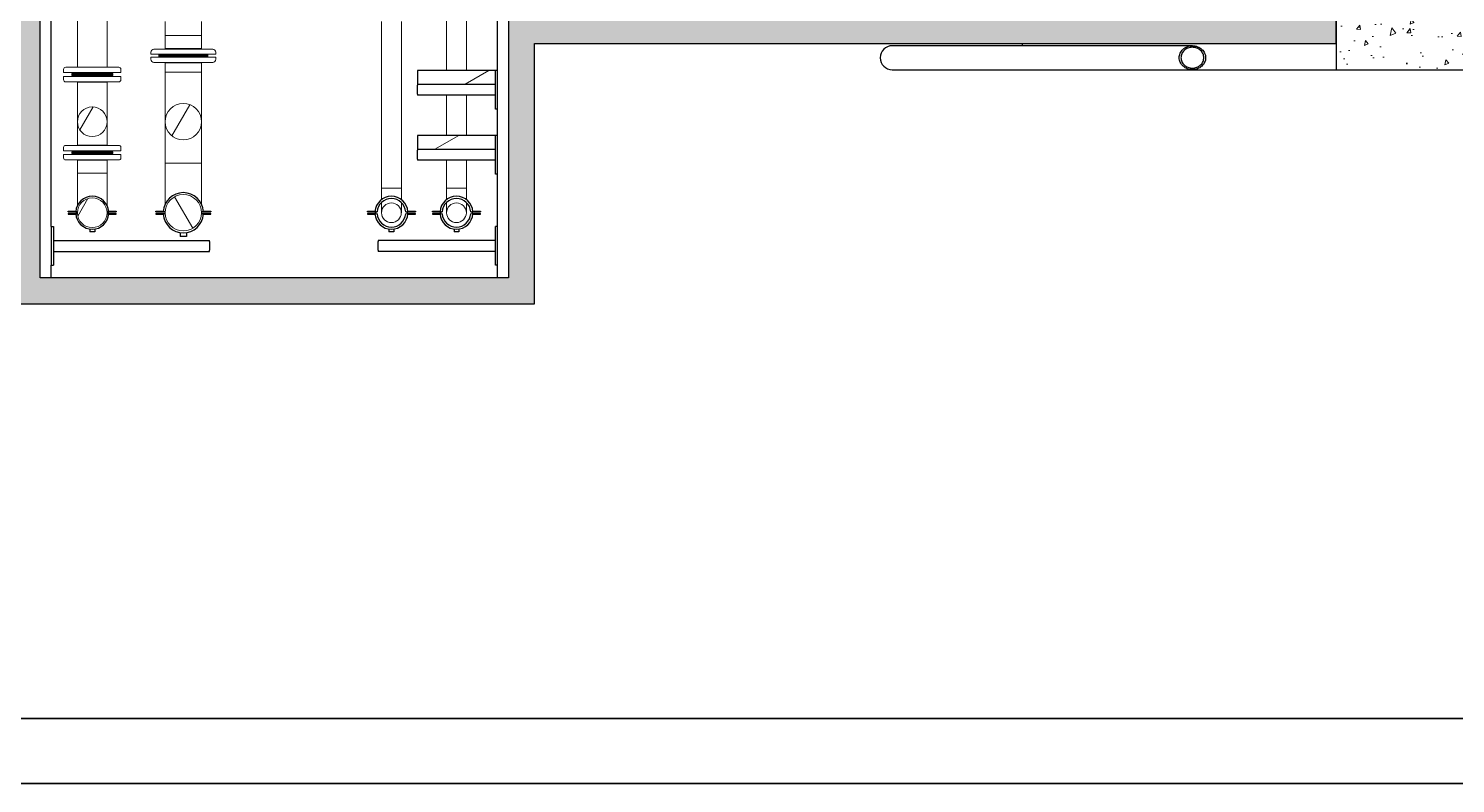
# Model space of a CAD drawing. Header units: millimetres. Extents: x 0 to 157650, y 0 to 89100.
# Drawn here: x 109895 to 126350, y 0 to 8704 of the extents above; entities that cross this region are included whole.
import ezdxf

# ---------------------------------------------------------------- set-up
doc = ezdxf.new("R2010")
doc.units = ezdxf.units.MM
doc.header["$LTSCALE"] = 150
doc.layers.get('0').update_dxf_attribs({"lineweight": 18})
for name, color, linetype, lineweight in [('Border', 7, 'Continuous', 35), ('Hatch', 7, 'Continuous', 18), ('Visible', 7, 'Continuous', 25)]:
    doc.layers.add(name, color=color, linetype=linetype, lineweight=lineweight)
doc.layers.add('P_Biomass (BM)', color=150, linetype='Continuous', lineweight=18, true_color=0x007fff)
doc.layers.add('P_Hot Water (HW)', color=1, linetype='Continuous', lineweight=18, true_color=0xff0000)
pattern_1 = [(60, (0, 0), (-412.4445, 238.1252), [])]
pattern_2 = [(30, (0, 0), (-238.1252, 412.4445), [])]

# ---------------------------------------------------------------- blocks, each defined once
blk = doc.blocks.new('Borders Bigadan Border')
at = {"layer": 'Border'}
for p, q in [((20, 5), (1046, 5)), ((1051, 0), (0, 0))]:
    blk.add_line(p, q, dxfattribs=at)

msp = doc.modelspace()

# ---------------------------------------------------------------- hatches: boundary and pattern name
at = {"layer": 'Hatch'}
h = msp.add_hatch(dxfattribs=at)
h.set_pattern_fill('AR-CONC', color=256, scale=80.749152, angle=45, style=0)
h.set_pattern_definition([(95, (0, 0), (445.3736, 373.7128), [60.562, -666.1805]), (40, (0, 0), (-508.7133, 350.264), [48.4495, -532.9444]), (145.45144, (37.1, 31.14), (-63.3398, 723.977), [51.4697, -566.1663]), (91.1842, (-114.2, 114.2), (703.885, 514.8677), [90.843, -999.271]), (141.6356, (-55.5, 157.1), (-22.529, 1089.881), [77.2045, -849.25]), (36.1842, (-114.2, 114.2), (-22.529, 1089.881), [72.674, -799.4166]), (66, (-28.55, 142.75), (570.712, 110.9352), [60.562, -666.1805]), (11, (-28.55, 142.75), (-275.1193, 552.977), [48.4495, -532.9444]), (116.45144, (19, 152), (295.5927, 663.9122), [51.4697, -566.1663]), (82.5, (0, 0), (-183.13357, 197.0197), [0, -526.4845, 0, -541.0193, 0, -534.9631]), (52.5, (0, 0), (-74.9941, 375.41044), [0, -308.4618, 0, -514.3721, 0, -203.8916]), (12.5, (-127.33, -127.33), (317.68184, 291.92495), [0, -201.8729, 0, -629.8434, 0, -835.7537]), (2.5, (-184.43, -184.43), (275.831, 390.1474), [0, -262.4347, 0, -418.2806, 0, -593.5063])])
h.paths.add_polyline_path([(115730, 9130), (115730, 9280), (115430, 9280), (115430, 5830), (110030, 5830), (110030, 9280), (109730, 9280), (109730, 9130), (100488, 9130), (100488, 8830), (100488, 8530), (109730, 8530), (109730, 5530), (115730, 5530), (115730, 8530), (124973, 8530), (124973, 8830), (124973, 9130)])
h = msp.add_hatch(dxfattribs=at)
h.set_pattern_fill('AR-CONC', color=256, scale=80.749152, angle=30, style=0)
h.set_pattern_definition([(80.00002, (0, 0), (526.9217, 245.7079), [60.5619, -666.1805]), (25, (0, 0), (-400.7245, 469.9937), [48.4495, -532.9444]), (130.45147, (43.9, 20.5), (126.1972, 715.7016), [51.4697, -566.1663]), (76.1842, (-80.75, 139.86), (813.158, 315.1455), [90.843, -999.271]), (126.63566, (-13, 166.1), (260.32, 1058.575), [77.2045, -849.25]), (21.1842, (-80.75, 139.9), (260.32, 1058.575), [72.674, -799.4166]), (51.00002, (9.37, 145.27), (579.9777, -40.5558), [60.5619, -666.1805]), (356, (9.37, 145.3), (-122.624, 605.3408), [48.4495, -532.9444]), (101.45147, (57.7, 141.9), (457.3536, 564.785), [51.4697, -566.1663]), (67.50002, (0, 0), (-125.9011, 237.70483), [0, -526.4845, 0, -541.0193, 0, -534.9631]), (37.50002, (0, 0), (24.7245, 382.02855), [0, -308.4618, 0, -514.3721, 0, -203.8916]), (357.50002, (-155.95, -90.04), (382.41275, 199.7559), [0, -201.8729, 0, -629.8434, 0, -835.7537]), (347.50002, (-225.88, -130.4), (367.4098, 305.4633), [0, -262.4347, 0, -418.2806, 0, -593.5063])])
h.paths.add_polyline_path([(128777, 8830), (128777, 8230), (124973, 8230), (124973, 8530), (124973, 8830)])
h = msp.add_hatch(dxfattribs=at)
h.set_pattern_fill('AR-CONC', color=256, scale=80.749152, angle=120.0002, style=0)
h.set_pattern_definition([(170.00018, (0, 0), (-245.7093, 526.921), [60.562, -666.1805]), (115.0002, (0, 0), (-469.9926, -400.7258), [48.4495, -532.9444]), (220.4516, (-20.5, 43.9), (-715.702, 126.1953), [51.4697, -566.1663]), (166.1844, (-139.86, -80.75), (-315.1477, 813.1573), [90.843, -999.271]), (216.6358, (-166.1, -13), (-1058.5757, 260.317), [77.2045, -849.25]), (111.1843, (-139.9, -80.75), (-1058.576, 260.317), [72.674, -799.4166]), (141.00018, (-145.27, 9.37), (40.5542, 579.9778), [60.562, -666.1805]), (86.0002, (-145.3, 9.37), (-605.3405, -122.6257), [48.4495, -532.9444]), (191.4516, (-141.9, 57.7), (-564.7863, 457.352), [51.4697, -566.1663]), (157.50018, (0, 0), (-237.7045, -125.90172), [0, -526.4845, 0, -541.0193, 0, -534.9631]), (127.50018, (0, 0), (-382.0286, 24.72345), [0, -308.4618, 0, -514.3721, 0, -203.8916]), (87.50018, (90.04, -155.95), (-199.7569, 382.4122), [0, -201.8729, 0, -629.8434, 0, -835.7537]), (77.50018, (130.4, -225.88), (-305.4643, 367.409), [0, -262.4347, 0, -418.2806, 0, -593.5063])])
edge = h.paths.add_edge_path()
edge.add_spline(control_points=[(123165, 8368), (123165, 8360), (123166, 8350), (123170, 8332), (123173, 8324), (123180, 8308), (123185, 8299), (123196, 8284), (123203, 8276), (123216, 8264), (123224, 8258), (123241, 8248), (123250, 8244), (123267, 8237), (123277, 8235), (123297, 8231), (123307, 8230), (123326, 8230), (123336, 8231), (123357, 8235), (123367, 8237), (123384, 8244), (123393, 8248), (123409, 8258), (123417, 8264), (123431, 8276), (123437, 8284), (123449, 8299), (123454, 8308), (123461, 8324), (123464, 8332), (123468, 8350), (123468, 8360), (123468, 8376), (123468, 8385), (123464, 8403), (123461, 8411), (123454, 8427), (123450, 8435), (123439, 8451), (123432, 8458), (123419, 8470), (123411, 8476), (123394, 8487), (123385, 8491), (123368, 8498), (123358, 8501), (123337, 8505), (123326, 8506), (123307, 8506), (123296, 8505), (123276, 8501), (123266, 8498), (123248, 8491), (123239, 8487), (123222, 8476), (123214, 8470), (123201, 8458), (123195, 8451), (123184, 8435), (123179, 8427), (123172, 8411), (123170, 8403), (123166, 8385), (123165, 8376), (123165, 8368)], knot_values=[0, 0, 0, 0, 0.846029, 0.846029, 1.692059, 1.692059, 2.581925, 2.581925, 3.471791, 3.471791, 4.371097, 4.371097, 5.270403, 5.270403, 6.212268, 6.212268, 7.154132, 7.154132, 8.096151, 8.096151, 9.038171, 9.038171, 9.9381, 9.9381, 10.838028, 10.838028, 11.728486, 11.728486, 12.618944, 12.618944, 13.464848, 13.464848, 14.310751, 14.310751, 15.136471, 15.136471, 15.962192, 15.962192, 16.829771, 16.829771, 17.697351, 17.697351, 18.61742, 18.61742, 19.53749, 19.53749, 20.502379, 20.502379, 21.467269, 21.467269, 22.431808, 22.431808, 23.396348, 23.396348, 24.315626, 24.315626, 25.234904, 25.234904, 26.102102, 26.102102, 26.969299, 26.969299, 27.7953, 27.7953, 28.621301, 28.621301, 28.621301, 28.621301], degree=3, periodic=0)
edge = h.paths.add_edge_path(flags=0)
edge.add_spline(control_points=[(123185, 8368), (123185, 8375), (123186, 8383), (123189, 8398), (123191, 8406), (123197, 8419), (123201, 8427), (123211, 8440), (123216, 8446), (123228, 8457), (123234, 8462), (123249, 8471), (123257, 8475), (123272, 8481), (123281, 8484), (123299, 8487), (123308, 8488), (123325, 8488), (123334, 8487), (123352, 8484), (123361, 8481), (123376, 8475), (123384, 8471), (123399, 8462), (123406, 8457), (123417, 8446), (123423, 8440), (123432, 8427), (123436, 8419), (123442, 8406), (123445, 8398), (123448, 8383), (123449, 8375), (123449, 8361), (123448, 8353), (123445, 8338), (123442, 8330), (123436, 8317), (123432, 8310), (123423, 8296), (123417, 8290), (123406, 8279), (123399, 8274), (123384, 8265), (123376, 8261), (123361, 8255), (123352, 8252), (123334, 8249), (123325, 8248), (123308, 8248), (123299, 8249), (123281, 8252), (123272, 8255), (123257, 8261), (123249, 8265), (123234, 8274), (123228, 8279), (123216, 8290), (123211, 8296), (123201, 8310), (123197, 8317), (123191, 8330), (123189, 8338), (123186, 8353), (123185, 8361), (123185, 8368)], knot_values=[0, 0, 0, 0, 0.718246, 0.718246, 1.436492, 1.436492, 2.190598, 2.190598, 2.944704, 2.944704, 3.744121, 3.744121, 4.543538, 4.543538, 5.382288, 5.382288, 6.221038, 6.221038, 7.060052, 7.060052, 7.899066, 7.899066, 8.699082, 8.699082, 9.499097, 9.499097, 10.253492, 10.253492, 11.007887, 11.007887, 11.725921, 11.725921, 12.443955, 12.443955, 13.161988, 13.161988, 13.880022, 13.880022, 14.634417, 14.634417, 15.388812, 15.388812, 16.188827, 16.188827, 16.988843, 16.988843, 17.827857, 17.827857, 18.666871, 18.666871, 19.505621, 19.505621, 20.344371, 20.344371, 21.143788, 21.143788, 21.943205, 21.943205, 22.697311, 22.697311, 23.451417, 23.451417, 24.169663, 24.169663, 24.887909, 24.887909, 24.887909, 24.887909], degree=3, periodic=0)
h = msp.add_hatch(dxfattribs=at)
h.set_pattern_fill('ANSI31', color=256, scale=3810, angle=-15, style=0)
h.set_pattern_definition(pattern_2)
h.paths.add_polyline_path([(115279, 8221), (114379, 8221), (114379, 8062), (115279, 8062)])
h = msp.add_hatch(dxfattribs=at)
h.set_pattern_fill('ANSI31', color=256, scale=3810, angle=15, style=0)
h.set_pattern_definition(pattern_1)
edge = h.paths.add_edge_path()
edge.add_ellipse((110630, 7630), major_axis=(0, 171), ratio=1, start_angle=0, end_angle=360)
h = msp.add_hatch(dxfattribs=at)
h.set_pattern_fill('ANSI31', color=256, scale=3810, angle=15, style=0)
h.set_pattern_definition(pattern_1)
edge = h.paths.add_edge_path()
edge.add_ellipse((111680, 7630), major_axis=(0, 210), ratio=1, start_angle=0, end_angle=360)
h = msp.add_hatch(dxfattribs=at)
h.set_pattern_fill('ANSI31', color=256, scale=3810, angle=-15, style=0)
h.set_pattern_definition(pattern_2)
h.paths.add_polyline_path([(114379, 7312), (115279, 7312), (115279, 7471), (114379, 7471)])
h = msp.add_hatch(dxfattribs=at)
h.set_pattern_fill('ANSI31', color=256, scale=3810, angle=15, style=0)
h.set_pattern_definition(pattern_1)
edge = h.paths.add_edge_path()
edge.add_ellipse((110630, 6580), major_axis=(0, 171), ratio=1, start_angle=0, end_angle=360)
h = msp.add_hatch(dxfattribs=at)
h.set_pattern_fill('ANSI31', color=256, scale=3810, angle=75.0002, style=0)
h.set_pattern_definition([(120.00018, (0, 0), (-412.4439, -238.1263), [])])
edge = h.paths.add_edge_path()
edge.add_ellipse((111680, 6580), major_axis=(0, 210), ratio=1, start_angle=0, end_angle=360)
h = msp.add_hatch(dxfattribs=at)
h.set_pattern_fill('ANSI31', color=256, scale=3810, style=0)
h.set_pattern_definition([(45, (0, 0), (-336.7596, 336.7596), [])])
edge = h.paths.add_edge_path()
edge.add_ellipse((114080, 6580), major_axis=(0, 114), ratio=1, start_angle=0, end_angle=360)
h = msp.add_hatch(dxfattribs=at)
h.set_pattern_fill('ANSI31', color=256, scale=3810, angle=90.0002, style=0)
h.set_pattern_definition([(135.0002, (0, 0), (-336.7584, -336.7608), [])])
edge = h.paths.add_edge_path()
edge.add_ellipse((114830, 6580), major_axis=(0, 114), ratio=1, start_angle=0, end_angle=360)

# ---------------------------------------------------------------- linework, layer by layer
at = {"layer": 'P_Biomass (BM)'}
for p, q in [((110459, 8257), (110459, 18424)), ((110802, 8257), (110802, 18424)), ((111471, 8785), (111471, 8623)), ((111890, 8785), (111890, 8623)), ((111471, 8623), (111890, 8623)), ((111471, 8473), (111471, 8623)), ((111890, 8623), (111471, 8623)), ((111890, 8473), (111890, 8623)), ((111305, 8407), (111305, 8431)), ((112055, 8407), (111305, 8407)), ((111363, 8467), (111341, 8467)), ((111363, 8467), (111372, 8467)), ((111541, 8467), (111372, 8467)), ((111398, 8401), (111962, 8401)), ((111398, 8401), (111398, 8392)), ((111890, 8473), (111471, 8473)), ((111471, 8467), (111471, 8473)), ((111890, 8473), (111471, 8473)), ((111541, 8467), (111561, 8467)), ((111800, 8467), (111561, 8467)), ((111800, 8467), (111820, 8467)), ((111989, 8467), (111820, 8467)), ((111890, 8467), (111890, 8473)), ((111962, 8401), (111962, 8392)), ((111989, 8467), (111998, 8467)), ((112019, 8467), (111998, 8467)), ((112055, 8407), (112055, 8431)), ((110300, 8196), (110300, 8233)), ((110936, 8257), (110324, 8257)), ((110802, 8260), (110459, 8260)), ((110459, 8257), (110459, 8260)), ((110802, 8257), (110802, 8260)), ((110960, 8196), (110960, 8233)), ((111305, 8374), (112055, 8374)), ((111305, 8374), (111305, 8350)), ((111341, 8314), (111363, 8314)), ((111372, 8314), (111363, 8314)), ((111372, 8314), (111541, 8314)), ((111398, 8392), (111962, 8392)), ((111962, 8389), (111398, 8389)), ((111398, 8380), (111398, 8389)), ((111962, 8380), (111398, 8380)), ((111471, 8314), (111471, 8308)), ((111471, 8308), (111890, 8308)), ((111471, 8308), (111890, 8308)), ((111471, 8202), (111471, 8308)), ((111561, 8314), (111541, 8314)), ((111561, 8314), (111800, 8314)), ((111820, 8314), (111800, 8314)), ((111820, 8314), (111989, 8314)), ((111890, 8314), (111890, 8308)), ((111890, 8202), (111890, 8308)), ((111962, 8380), (111962, 8389)), ((111998, 8314), (111989, 8314)), ((111998, 8314), (112019, 8314)), ((112055, 8374), (112055, 8350)), ((110960, 8196), (110300, 8196)), ((110300, 8151), (110960, 8151)), ((110300, 8151), (110300, 8113)), ((110324, 8089), (110936, 8089)), ((110867, 8184), (110393, 8184)), ((110393, 8173), (110393, 8184)), ((110393, 8173), (110867, 8173)), ((110393, 8173), (110393, 8163)), ((110867, 8173), (110393, 8173)), ((110393, 8163), (110867, 8163)), ((110459, 8089), (110459, 8086)), ((110459, 8086), (110459, 8089)), ((110459, 8086), (110630, 8086)), ((110459, 8086), (110459, 7630)), ((110459, 7357), (110459, 8086)), ((110630, 8086), (110459, 8086)), ((110802, 8086), (110630, 8086)), ((110802, 8089), (110802, 8086)), ((110802, 8086), (110802, 8089)), ((110802, 7630), (110802, 8086)), ((110867, 8173), (110867, 8184)), ((110867, 8173), (110867, 8163)), ((110960, 8151), (110960, 8113)), ((111890, 8202), (111471, 8202)), ((111890, 8202), (111471, 8202)), ((111471, 8202), (111471, 7630)), ((111890, 7630), (111890, 8202)), ((110802, 7357), (110802, 7630)), ((111471, 7152), (111471, 7630)), ((111890, 7152), (111890, 7630)), ((110300, 7296), (110300, 7333)), ((110960, 7296), (110300, 7296)), ((110300, 7251), (110960, 7251)), ((110300, 7251), (110300, 7213)), ((110936, 7357), (110324, 7357)), ((110867, 7284), (110393, 7284)), ((110393, 7273), (110393, 7284)), ((110393, 7273), (110867, 7273)), ((110393, 7273), (110393, 7263)), ((110867, 7273), (110393, 7273)), ((110393, 7263), (110867, 7263)), ((110802, 7360), (110459, 7360)), ((110459, 7357), (110459, 7360)), ((110802, 7357), (110802, 7360)), ((110867, 7273), (110867, 7284)), ((110867, 7273), (110867, 7263)), ((110960, 7296), (110960, 7333)), ((110960, 7251), (110960, 7213)), ((110324, 7189), (110936, 7189)), ((110459, 7189), (110459, 7186)), ((110459, 7036), (110459, 7189)), ((110459, 7186), (110802, 7186)), ((110802, 7189), (110802, 7186)), ((110802, 7036), (110802, 7189)), ((111890, 7152), (111471, 7152)), ((111890, 7152), (111471, 7152)), ((111471, 7152), (111471, 6681)), ((111890, 6681), (111890, 7152)), ((110802, 7036), (110459, 7036)), ((110459, 7036), (110459, 6663)), ((110802, 7036), (110459, 7036)), ((110802, 6663), (110802, 7036)), ((110459, 6591), (110459, 6580)), ((110802, 6580), (110802, 6591)), ((111471, 6592), (111471, 6580)), ((111890, 6580), (111890, 6592))]:
    msp.add_line(p, q, dxfattribs=at)
for centre, radius in [((110630, 7630), 171), ((111680, 7630), 210), ((110630, 6580), 171), ((111680, 6580), 210)]:
    msp.add_circle(centre, radius, dxfattribs=at)
for centre, radius, start, end in [((111341, 8431), 36, 90, 180), ((111443, 8422), 33, 207.0357, 219.5212), ((111917, 8422), 33, 320.4788, 332.9643), ((112019, 8431), 36, 0, 90), ((110324, 8233), 24, 90, 180), ((110936, 8233), 24, 0, 90), ((111341, 8350), 36, 180, 270), ((111443, 8359), 33, 140.4788, 152.9643), ((111443, 8422), 33, 245.38, 252.6586), ((111443, 8359), 33, 107.3414, 114.62), ((111917, 8422), 33, 287.3414, 294.62), ((111917, 8359), 33, 65.38, 72.6586), ((111917, 8359), 33, 27.0357, 39.5212), ((112019, 8350), 36, 270, 0), ((110324, 8113), 24, 180, 270), ((110428, 8205), 21, 205.3769, 270), ((110428, 8142), 21, 90, 154.6231), ((110833, 8205), 21, 270, 334.6231), ((110833, 8142), 21, 25.3769, 90), ((110936, 8113), 24, 270, 0), ((110630, 7630), 171, 270, 90), ((110324, 7333), 24, 90, 180), ((110428, 7305), 21, 205.3769, 270), ((110428, 7242), 21, 90, 154.6231), ((110833, 7305), 21, 270, 334.6231), ((110833, 7242), 21, 25.3769, 90), ((110936, 7333), 24, 0, 90), ((110324, 7213), 24, 180, 270), ((110936, 7213), 24, 270, 0)]:
    msp.add_arc(centre, radius, start, end, dxfattribs=at)
for points, knots in [([(111372, 8467), (111371, 8467), (111370, 8467), (111367, 8467), (111365, 8467), (111363, 8467), (111363, 8467), (111363, 8467)], [-3.6196991, -3.6196991, -3.6196991, -3.6196991, -3.4825914, -3.4825914, -3.0417403, -3.0417403, -2.6426685, -2.6426685, -2.6426685, -2.6426685]), ([(111561, 8467), (111561, 8467), (111561, 8467), (111558, 8467), (111555, 8467), (111549, 8467), (111547, 8467), (111543, 8467), (111542, 8467), (111541, 8467)], [-2.3553852, -2.3553852, -2.3553852, -2.3553852, -2.3488819, -2.3488819, -2.0438878, -2.0438878, -1.7543331, -1.7543331, -1.56067, -1.56067, -1.56067, -1.56067]), ([(111820, 8467), (111820, 8467), (111820, 8467), (111818, 8467), (111816, 8467), (111811, 8467), (111808, 8467), (111804, 8467), (111802, 8467), (111800, 8467)], [-2.3553859, -2.3553859, -2.3553859, -2.3553859, -2.3490312, -2.3490312, -2.0439715, -2.0439715, -1.7543596, -1.7543596, -1.56067, -1.56067, -1.56067, -1.56067]), ([(111998, 8467), (111998, 8467), (111998, 8467), (111998, 8467), (111997, 8467), (111996, 8467), (111994, 8467), (111992, 8467), (111991, 8467), (111989, 8467)], [-2.3553852, -2.3553852, -2.3553852, -2.3553852, -2.3488819, -2.3488819, -2.0438878, -2.0438878, -1.7543331, -1.7543331, -1.56067, -1.56067, -1.56067, -1.56067]), ([(111363, 8314), (111363, 8314), (111363, 8314), (111363, 8314), (111363, 8314), (111365, 8314), (111366, 8314), (111369, 8314), (111370, 8314), (111372, 8314)], [-2.3553852, -2.3553852, -2.3553852, -2.3553852, -2.3488819, -2.3488819, -2.0438878, -2.0438878, -1.7543331, -1.7543331, -1.56067, -1.56067, -1.56067, -1.56067]), ([(111541, 8314), (111541, 8314), (111542, 8314), (111545, 8314), (111548, 8314), (111555, 8314), (111558, 8314), (111561, 8314)], [-3.6196991, -3.6196991, -3.6196991, -3.6196991, -3.4825914, -3.4825914, -3.0417403, -3.0417403, -2.6426685, -2.6426685, -2.6426685, -2.6426685]), ([(111800, 8314), (111800, 8314), (111800, 8314), (111803, 8314), (111806, 8314), (111811, 8314), (111814, 8314), (111818, 8314), (111819, 8314), (111820, 8314)], [-2.3553852, -2.3553852, -2.3553852, -2.3553852, -2.3488819, -2.3488819, -2.0438878, -2.0438878, -1.7543331, -1.7543331, -1.56067, -1.56067, -1.56067, -1.56067]), ([(111989, 8314), (111989, 8314), (111989, 8314), (111991, 8314), (111993, 8314), (111996, 8314), (111997, 8314), (111998, 8314), (111998, 8314), (111998, 8314)], [-2.3553859, -2.3553859, -2.3553859, -2.3553859, -2.3490312, -2.3490312, -2.0439715, -2.0439715, -1.7543596, -1.7543596, -1.56067, -1.56067, -1.56067, -1.56067])]:
    msp.add_open_spline(points, degree=3, knots=knots, dxfattribs=at)
at = {"layer": 'P_Hot Water (HW)'}
for p, q in [((114945, 9090), (114945, 8221)), ((114716, 8898), (114716, 8221)), ((113966, 8785), (113966, 6865)), ((114195, 8785), (114195, 6865)), ((114716, 7935), (114716, 7471)), ((114945, 7935), (114945, 7471)), ((114716, 7185), (114716, 6865)), ((114945, 7185), (114945, 6865)), ((113966, 6865), (114195, 6865)), ((114195, 6865), (113966, 6865)), ((113966, 6865), (113966, 6733)), ((114195, 6733), (114195, 6865)), ((114716, 6865), (114945, 6865)), ((114716, 6865), (114945, 6865)), ((114716, 6865), (114716, 6733)), ((114945, 6733), (114945, 6865)), ((113966, 6699), (113966, 6580)), ((114195, 6580), (114195, 6699)), ((114716, 6699), (114716, 6580)), ((114945, 6580), (114945, 6699))]:
    msp.add_line(p, q, dxfattribs=at)
for centre in [(114080, 6580), (114830, 6580)]:
    msp.add_circle(centre, 114, dxfattribs=at)
at = {"layer": 'Visible', "color": 9, "true_color": 0xc0c0c0}
for p, q in [((110030, 5830), (110030, 9280)), ((115303, 8220), (115303, 9280)), ((115430, 9280), (115430, 5830)), ((124973, 8530), (124973, 9130)), ((124973, 8830), (124973, 8230)), ((115730, 5530), (115730, 8530)), ((115730, 8530), (124973, 8530)), ((123317, 8506), (119855, 8506)), ((121355, 8530), (121355, 8506)), ((119855, 8230), (123317, 8230)), ((123317, 8230), (124973, 8230)), ((124973, 8230), (128777, 8230)), ((115303, 8220), (115279, 8220)), ((115303, 7776), (115303, 8220)), ((114379, 8062), (114379, 8050)), ((114379, 7947), (114379, 8050)), ((114379, 7947), (114379, 7935)), ((115279, 7935), (114379, 7935)), ((115279, 7776), (115279, 8062)), ((115303, 7776), (115279, 7776)), ((115303, 7470), (115303, 7776)), ((115303, 7470), (115279, 7470)), ((115303, 7026), (115303, 7470)), ((114379, 7312), (114379, 7300)), ((114379, 7197), (114379, 7300)), ((115279, 7026), (115279, 7312)), ((114379, 7197), (114379, 7185)), ((115279, 7185), (114379, 7185)), ((115303, 7026), (115279, 7026)), ((115303, 6420), (115303, 7026)), ((113804, 6597), (113891, 6597)), ((113804, 6589), (113804, 6597)), ((113904, 6589), (113804, 6589)), ((113890, 6592), (113916, 6590)), ((114245, 6590), (114270, 6592)), ((114356, 6589), (114257, 6589)), ((114270, 6597), (114356, 6597)), ((114356, 6597), (114356, 6589)), ((114554, 6597), (114641, 6597)), ((114554, 6589), (114554, 6597)), ((114654, 6589), (114554, 6589)), ((114640, 6592), (114666, 6590)), ((114995, 6590), (115020, 6592)), ((115106, 6589), (115007, 6589)), ((115020, 6597), (115106, 6597)), ((115106, 6597), (115106, 6589)), ((113804, 6571), (113804, 6564)), ((113904, 6571), (113804, 6571)), ((113804, 6564), (113891, 6564)), ((113890, 6568), (113916, 6570)), ((114245, 6570), (114270, 6568)), ((114356, 6571), (114257, 6571)), ((114270, 6564), (114356, 6564)), ((114356, 6564), (114356, 6571)), ((114554, 6571), (114554, 6564)), ((114654, 6571), (114554, 6571)), ((114554, 6564), (114641, 6564)), ((114640, 6568), (114666, 6570)), ((114995, 6570), (115020, 6568)), ((115106, 6571), (115007, 6571)), ((115020, 6564), (115106, 6564)), ((115106, 6564), (115106, 6571)), ((115303, 6420), (115279, 6420)), ((115279, 5976), (115279, 6420)), ((115303, 5976), (115303, 6420)), ((115279, 6262), (113929, 6262)), ((113929, 6262), (113929, 6250)), ((114052, 6392), (114052, 6360)), ((114109, 6360), (114052, 6360)), ((114109, 6392), (114109, 6360)), ((114802, 6392), (114802, 6360)), ((114859, 6360), (114802, 6360)), ((114859, 6392), (114859, 6360)), ((113929, 6147), (113929, 6250)), ((113929, 6147), (113929, 6135)), ((115279, 6135), (113929, 6135)), ((115303, 5976), (115279, 5976)), ((115303, 5830), (115303, 5976)), ((115430, 5830), (110030, 5830)), ((109730, 5530), (115730, 5530))]:
    msp.add_line(p, q, dxfattribs=at)
at = {"layer": 'Visible'}
for p, q in [((110158, 6420), (110158, 9280)), ((115279, 8221), (114379, 8221)), ((114379, 8221), (114379, 8062)), ((115279, 8062), (115279, 8221)), ((114379, 8062), (115279, 8062)), ((115279, 7471), (114379, 7471)), ((114379, 7471), (114379, 7312)), ((115279, 7312), (115279, 7471)), ((114379, 7312), (115279, 7312)), ((110354, 6589), (110354, 6597)), ((110354, 6597), (110441, 6597)), ((110454, 6589), (110354, 6589)), ((110440, 6592), (110459, 6591)), ((110801, 6591), (110820, 6592)), ((110906, 6589), (110807, 6589)), ((110820, 6597), (110906, 6597)), ((110906, 6597), (110906, 6589)), ((111362, 6589), (111362, 6597)), ((111362, 6597), (111448, 6597)), ((111462, 6589), (111362, 6589)), ((111448, 6593), (111471, 6591)), ((111890, 6591), (111913, 6593)), ((111998, 6589), (111899, 6589)), ((111912, 6597), (111998, 6597)), ((111998, 6597), (111998, 6589)), ((110158, 6420), (110158, 5976)), ((110158, 6420), (110182, 6420)), ((110182, 6420), (110182, 5976)), ((110354, 6571), (110354, 6564)), ((110454, 6571), (110354, 6571)), ((110354, 6564), (110441, 6564)), ((110440, 6568), (110459, 6569)), ((110801, 6569), (110820, 6568)), ((110906, 6571), (110807, 6571)), ((110820, 6564), (110906, 6564)), ((110906, 6564), (110906, 6571)), ((111362, 6571), (111362, 6564)), ((111462, 6571), (111362, 6571)), ((111362, 6564), (111448, 6564)), ((111448, 6567), (111471, 6569)), ((111890, 6569), (111913, 6567)), ((111998, 6571), (111899, 6571)), ((111912, 6564), (111998, 6564)), ((111998, 6564), (111998, 6571)), ((110182, 6262), (111982, 6262)), ((110602, 6392), (110602, 6360)), ((110659, 6360), (110602, 6360)), ((110659, 6392), (110659, 6360)), ((111644, 6350), (111644, 6306)), ((111716, 6306), (111644, 6306)), ((111716, 6350), (111716, 6306)), ((111982, 6250), (111982, 6262)), ((110182, 6135), (111982, 6135)), ((111982, 6250), (111982, 6147)), ((111982, 6135), (111982, 6147)), ((110158, 5830), (110158, 5976)), ((110158, 5976), (110182, 5976))]:
    msp.add_line(p, q, dxfattribs=at)
at = {"layer": 'Visible', "color": 9, "true_color": 0xc0c0c0}
for centre, radius, start, end in [((119855, 8368), 138, 90, 270), ((114080, 6580), 190, 3.6004, 176.3996), ((114830, 6580), 190, 3.6004, 176.3996), ((114080, 6580), 177, 176.3996, 177.0854), ((114080, 6580), 165, 3.6004, 176.3996), ((114080, 6580), 177, 2.9146, 3.6004), ((114830, 6580), 177, 176.3996, 177.0854), ((114830, 6580), 165, 3.6004, 176.3996), ((114830, 6580), 177, 2.9146, 3.6004), ((114080, 6580), 190, 183.6004, 356.3996), ((114080, 6580), 177, 182.9146, 183.6004), ((114080, 6580), 165, 183.6004, 356.3996), ((114080, 6580), 177, 356.3996, 357.0854), ((114830, 6580), 190, 183.6004, 356.3996), ((114830, 6580), 177, 182.9146, 183.6004), ((114830, 6580), 165, 183.6004, 356.3996), ((114830, 6580), 177, 356.3996, 357.0854)]:
    msp.add_arc(centre, radius, start, end, dxfattribs=at)
at = {"layer": 'Visible'}
for centre, radius, start, end in [((110630, 6580), 190, 3.6004, 176.3996), ((111680, 6580), 232, 3.1407, 176.8593), ((110630, 6580), 177, 176.3996, 177.0854), ((110630, 6580), 177, 2.9146, 3.6004), ((111680, 6580), 219, 176.8593, 177.6447), ((111680, 6580), 219, 2.3553, 3.1407), ((110630, 6580), 190, 183.6004, 356.3996), ((110630, 6580), 177, 182.9146, 183.6004), ((110630, 6580), 177, 356.3996, 357.0854), ((111680, 6580), 232, 183.1407, 356.8593), ((111680, 6580), 219, 182.3553, 183.1407), ((111680, 6580), 219, 356.8593, 357.6447)]:
    msp.add_arc(centre, radius, start, end, dxfattribs=at)
at = {"layer": 'Visible', "color": 9, "true_color": 0xc0c0c0}
for points, knots in [([(123165, 8368), (123165, 8360), (123166, 8350), (123170, 8332), (123173, 8324), (123180, 8308), (123185, 8299), (123196, 8284), (123203, 8276), (123216, 8264), (123224, 8258), (123241, 8248), (123250, 8244), (123267, 8237), (123277, 8235), (123297, 8231), (123307, 8230), (123326, 8230), (123336, 8231), (123357, 8235), (123367, 8237), (123384, 8244), (123393, 8248), (123409, 8258), (123417, 8264), (123431, 8276), (123437, 8284), (123449, 8299), (123454, 8308), (123461, 8324), (123464, 8332), (123468, 8350), (123468, 8360), (123468, 8376), (123468, 8385), (123464, 8403), (123461, 8411), (123454, 8427), (123450, 8435), (123439, 8451), (123432, 8458), (123419, 8470), (123411, 8476), (123394, 8487), (123385, 8491), (123368, 8498), (123358, 8501), (123337, 8505), (123326, 8506), (123307, 8506), (123296, 8505), (123276, 8501), (123266, 8498), (123248, 8491), (123239, 8487), (123222, 8476), (123214, 8470), (123201, 8458), (123195, 8451), (123184, 8435), (123179, 8427), (123172, 8411), (123170, 8403), (123166, 8385), (123165, 8376), (123165, 8368)], [0, 0, 0, 0, 0.846029, 0.846029, 1.692059, 1.692059, 2.581925, 2.581925, 3.471791, 3.471791, 4.371097, 4.371097, 5.270403, 5.270403, 6.212268, 6.212268, 7.154132, 7.154132, 8.096151, 8.096151, 9.038171, 9.038171, 9.9381, 9.9381, 10.838028, 10.838028, 11.728486, 11.728486, 12.618944, 12.618944, 13.464848, 13.464848, 14.310751, 14.310751, 15.136471, 15.136471, 15.962192, 15.962192, 16.829771, 16.829771, 17.697351, 17.697351, 18.61742, 18.61742, 19.53749, 19.53749, 20.502379, 20.502379, 21.467269, 21.467269, 22.431808, 22.431808, 23.396348, 23.396348, 24.315626, 24.315626, 25.234904, 25.234904, 26.102102, 26.102102, 26.969299, 26.969299, 27.7953, 27.7953, 28.621301, 28.621301, 28.621301, 28.621301]), ([(123185, 8368), (123185, 8375), (123186, 8383), (123189, 8398), (123191, 8406), (123197, 8419), (123201, 8427), (123211, 8440), (123216, 8446), (123228, 8457), (123234, 8462), (123249, 8471), (123257, 8475), (123272, 8481), (123281, 8484), (123299, 8487), (123308, 8488), (123325, 8488), (123334, 8487), (123352, 8484), (123361, 8481), (123376, 8475), (123384, 8471), (123399, 8462), (123406, 8457), (123417, 8446), (123423, 8440), (123432, 8427), (123436, 8419), (123442, 8406), (123445, 8398), (123448, 8383), (123449, 8375), (123449, 8361), (123448, 8353), (123445, 8338), (123442, 8330), (123436, 8317), (123432, 8310), (123423, 8296), (123417, 8290), (123406, 8279), (123399, 8274), (123384, 8265), (123376, 8261), (123361, 8255), (123352, 8252), (123334, 8249), (123325, 8248), (123308, 8248), (123299, 8249), (123281, 8252), (123272, 8255), (123257, 8261), (123249, 8265), (123234, 8274), (123228, 8279), (123216, 8290), (123211, 8296), (123201, 8310), (123197, 8317), (123191, 8330), (123189, 8338), (123186, 8353), (123185, 8361), (123185, 8368)], [0, 0, 0, 0, 0.718246, 0.718246, 1.436492, 1.436492, 2.190598, 2.190598, 2.944704, 2.944704, 3.744121, 3.744121, 4.543538, 4.543538, 5.382288, 5.382288, 6.221038, 6.221038, 7.060052, 7.060052, 7.899066, 7.899066, 8.699082, 8.699082, 9.499097, 9.499097, 10.253492, 10.253492, 11.007887, 11.007887, 11.725921, 11.725921, 12.443955, 12.443955, 13.161988, 13.161988, 13.880022, 13.880022, 14.634417, 14.634417, 15.388812, 15.388812, 16.188827, 16.188827, 16.988843, 16.988843, 17.827857, 17.827857, 18.666871, 18.666871, 19.505621, 19.505621, 20.344371, 20.344371, 21.143788, 21.143788, 21.943205, 21.943205, 22.697311, 22.697311, 23.451417, 23.451417, 24.169663, 24.169663, 24.887909, 24.887909, 24.887909, 24.887909])]:
    msp.add_open_spline(points, degree=3, knots=knots, dxfattribs=at)

# ---------------------------------------------------------------- block references
at = {"xscale": 150, "yscale": 150, "zscale": 150}
msp.add_blockref('Borders Bigadan Border', (0, 0), dxfattribs=at)

doc.saveas('drawing.dxf')
